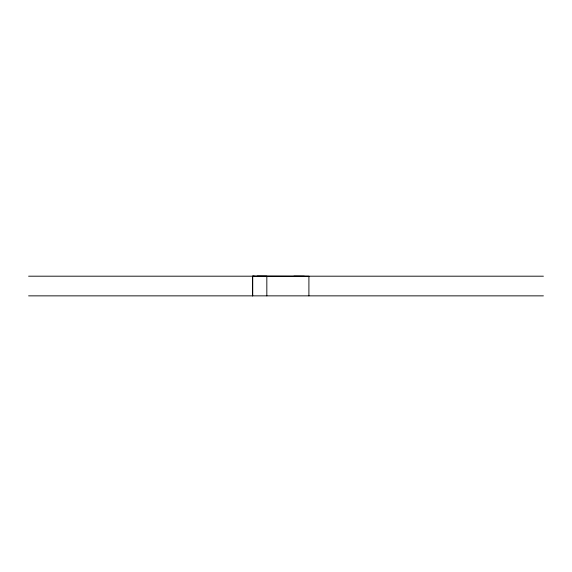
<?xml version="1.0" encoding="UTF-8"?>
<svg xmlns="http://www.w3.org/2000/svg" width="572" height="572" viewBox="0 0 572 572"><rect width="100%" height="100%" fill="white"/><g stroke="black" fill="none" stroke-linecap="round" stroke-linejoin="round"><path stroke-width="0.86" d="M252.609 295.86L252.609 276.147L266.831 276.19L266.831 295.86M252.695 295.86L252.695 276.14L254.233 276.14M28.6 276.19L543.4 276.19M28.6 295.86L543.4 295.86M257.228 276.14L304.361 276.247M293.915 276.19L308.916 276.24L308.901 295.86"/></g></svg>
